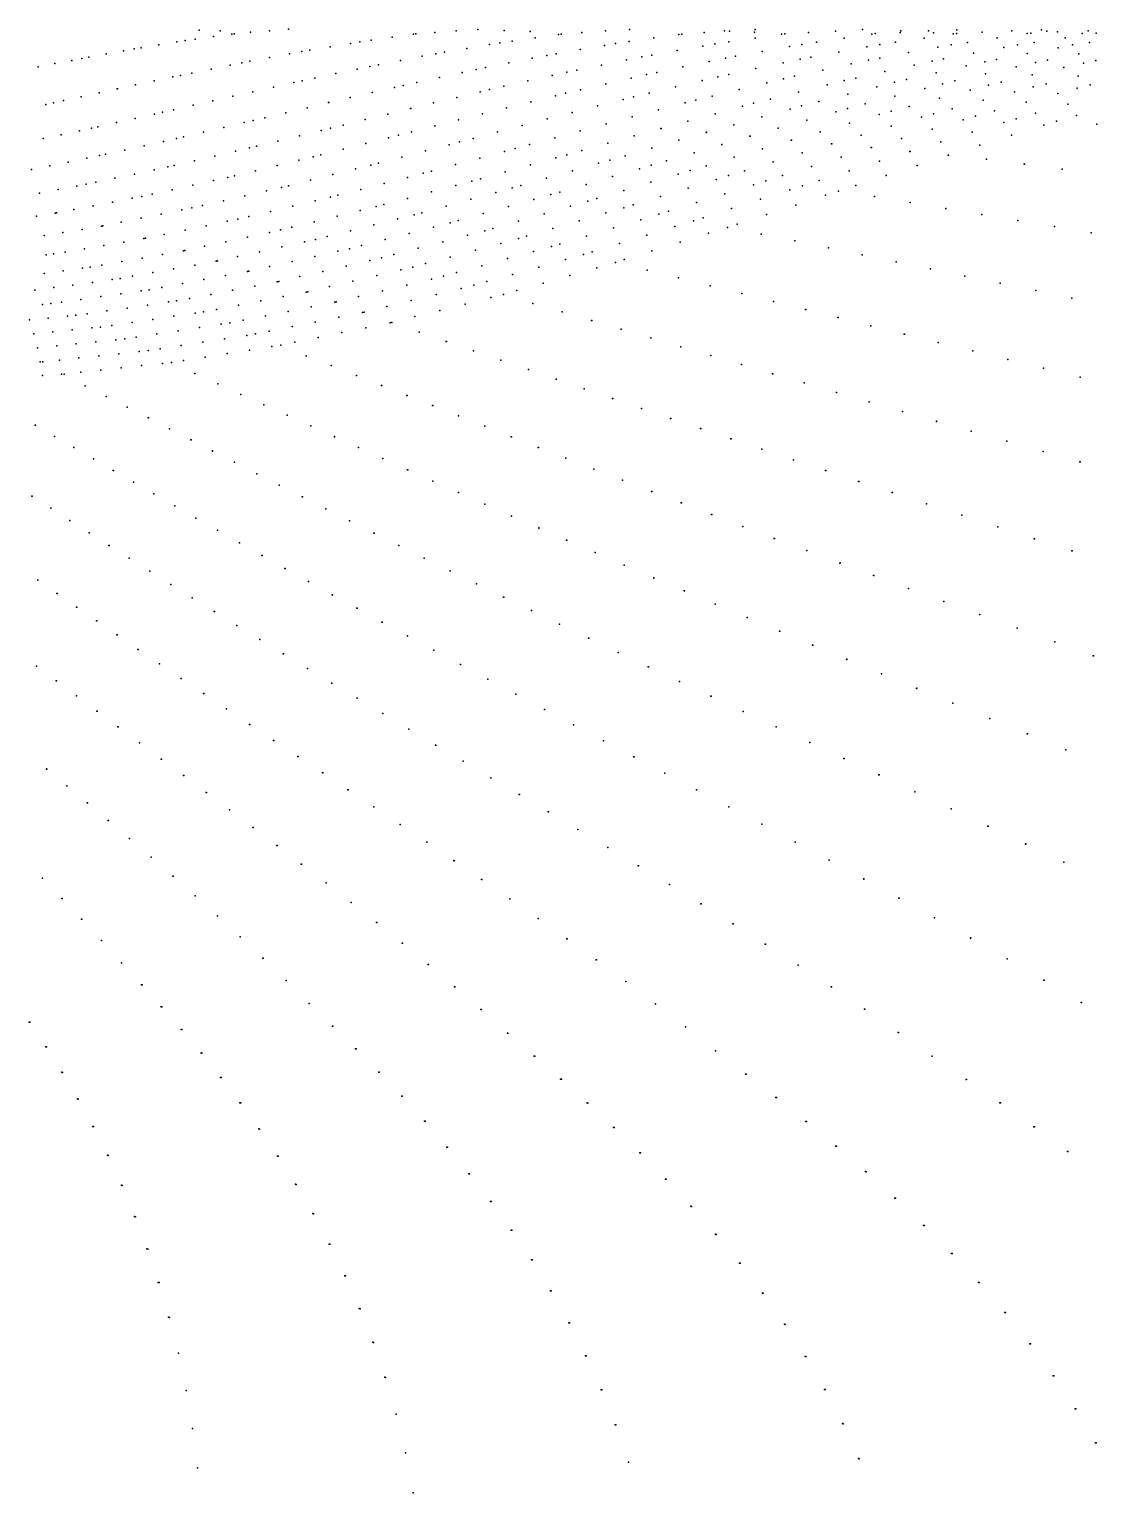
# Model space of a CAD drawing. Extents: x 0 to 4.6, y -1.66 to 1.66.
# Drawn here: x 0.575 to 1.15, y -0.788 to 0 of the extents above; entities that cross this region are included whole.
import ezdxf

# ---------------------------------------------------------------- set-up
doc = ezdxf.new("R2010")
doc.units = 0
doc.layers.get('0').update_dxf_attribs({"linetype": 'CONTINUOUS'})

msp = doc.modelspace()

# ---------------------------------------------------------------- linework, layer by layer
at = {"color": 2}
for p in [(0.65444, -0.00707, 76.556), (0.65888, -0.00636, 76.556), (0.6642, -0.00559, 76.556), (0.66645, -0.00069, 77.356), (0.67406, -0.0042, 76.556), (0.67771, -0.00105, 77.356), (0.68402, -0.00283, 76.556), (0.68518, -0.00268, 76.556), (0.69406, -0.0019, 76.556), (0.70421, -0.00106, 76.556), (0.71444, -0.00028, 76.556), (0.75299, -0.00707, 75.756), (0.75907, -0.00619, 75.756), (0.77034, -0.00458, 75.756), (0.78171, -0.003, 75.756), (0.78304, -0.00282, 75.756), (0.79319, -0.00201, 75.756), (0.80478, -0.00115, 75.756), (0.81648, -0.00033, 75.756), (0.82821, -0.00758, 74.956), (0.83057, -0.00089, 76.556), (0.8349, -0.0066, 74.956), (0.84461, -0.00146, 76.556), (0.84729, -0.00482, 74.956), (0.8598, -0.00306, 74.956), (0.86127, -0.00286, 74.956), (0.87243, -0.00206, 74.956), (0.88518, -0.00119, 74.956), (0.89778, -0.00688, 74.156), (0.89805, -0.00038, 74.956), (0.9111, -0.00495, 74.156), (0.92456, -0.00304, 74.156), (0.92613, -0.00283, 74.156), (0.93814, -0.00205, 74.156), (0.9492, -0.00105, 75.756), (0.95155, -0.00707, 73.356), (0.95185, -0.00121, 74.156), (0.96524, -0.00182, 75.756), (0.96567, -0.00501, 73.356), (0.96568, -0.00043, 74.156), (0.97994, -0.00297, 73.356), (0.9816, -0.00274, 73.356), (0.99433, -0.002, 73.356), (0.99876, -0.0072, 72.556), (1.00886, -0.00121, 73.356), (1.01358, -0.00503, 72.556), (1.02352, -0.00047, 73.356), (1.02855, -0.00287, 72.556), (1.0303, -0.00262, 72.556), (1.04113, -0.00728, 71.756), (1.04366, -0.00193, 72.556), (1.04403, -0.00118, 74.956), (1.05658, -0.005, 71.756), (1.05891, -0.0012, 72.556), (1.06167, -0.00216, 74.956), (1.07218, -0.00273, 71.756), (1.07401, -0.00247, 71.756), (1.0743, -0.00051, 72.556), (1.07987, -0.00732, 70.956), (1.08793, -0.00184, 71.756), (1.0959, -0.00494, 70.956), (1.10383, -0.00118, 71.756), (1.11209, -0.00257, 70.956), (1.11398, -0.00229, 70.956), (1.11588, -0.00734, 70.156), (1.11987, -0.00055, 71.756), (1.12265, -0.0013, 74.156), (1.12842, -0.00174, 70.956), (1.13244, -0.00486, 70.156), (1.14163, -0.00249, 74.156), (1.14491, -0.00114, 70.956), (1.14568, -0.00733, 69.456), (1.14916, -0.00238, 70.156), (0.60702, -0.01526, 76.556), (0.61632, -0.01356, 76.556), (0.62571, -0.01186, 76.556), (0.63153, -0.01082, 76.556), (0.63519, -0.01021, 76.556), (0.64477, -0.00864, 76.556), (0.70434, -0.01552, 75.756), (0.71507, -0.01352, 75.756), (0.72173, -0.01228, 75.756), (0.72591, -0.01157, 75.756), (0.73686, -0.00973, 75.756), (0.74791, -0.0079, 75.756), (0.78651, -0.01483, 74.956), (0.79383, -0.01343, 74.956), (0.79843, -0.01263, 74.956), (0.81047, -0.01057, 74.956), (0.82262, -0.00851, 74.956), (0.85362, -0.01435, 74.156), (0.85856, -0.01348, 74.156), (0.8715, -0.01122, 74.156), (0.88458, -0.00896, 74.156), (0.89058, -0.00794, 74.156), (0.90475, -0.01513, 73.356), (0.90998, -0.01419, 73.356), (0.9237, -0.01175, 73.356), (0.93756, -0.00931, 73.356), (0.94393, -0.0082, 73.356), (0.95513, -0.01479, 72.556), (0.96953, -0.01218, 72.556), (0.98407, -0.00958, 72.556), (0.99075, -0.00839, 72.556), (0.99565, -0.01531, 71.756), (1.01066, -0.01255, 71.756), (1.02582, -0.00979, 71.756), (1.03278, -0.00853, 71.756), (1.04827, -0.01287, 70.956), (1.064, -0.00995, 70.956), (1.07122, -0.00862, 70.956), (1.08322, -0.01314, 70.156), (1.09947, -0.01008, 70.156), (1.10693, -0.00869, 70.156), (1.11215, -0.01336, 69.456), (1.12883, -0.01018, 69.456), (1.1365, -0.00872, 69.456), (1.13991, -0.01356, 68.756), (0.5797, -0.02055, 76.556), (0.58871, -0.01879, 76.556), (0.59782, -0.01701, 76.556), (0.60329, -0.01595, 76.556), (0.6728, -0.02172, 75.756), (0.6832, -0.0196, 75.756), (0.68945, -0.01834, 75.756), (0.69372, -0.01753, 75.756), (0.75146, -0.02173, 74.956), (0.75833, -0.02028, 74.956), (0.76302, -0.01937, 74.956), (0.77471, -0.0171, 74.956), (0.80805, -0.02354, 74.156), (0.81544, -0.02193, 74.156), (0.82049, -0.02092, 74.156), (0.83305, -0.01842, 74.156), (0.84574, -0.0159, 74.156), (0.86428, -0.02336, 73.356), (0.86963, -0.02227, 73.356), (0.88295, -0.01955, 73.356), (0.8964, -0.01681, 73.356), (0.91277, -0.02347, 72.556), (0.92675, -0.02054, 72.556), (0.94087, -0.0176, 72.556), (0.94963, -0.01579, 72.556), (0.96606, -0.02144, 71.756), (0.98078, -0.0183, 71.756), (0.98991, -0.01637, 71.756), (1.00202, -0.02227, 70.956), (1.01728, -0.01894, 70.956), (1.02676, -0.01689, 70.956), (1.0327, -0.01577, 70.956), (1.03542, -0.02304, 70.156), (1.0512, -0.01953, 70.156), (1.06099, -0.01736, 70.156), (1.06713, -0.01619, 70.156), (1.07927, -0.02001, 69.456), (1.08932, -0.01774, 69.456), (1.09563, -0.01653, 69.456), (1.10621, -0.02047, 68.756), (1.11651, -0.0181, 68.756), (1.12298, -0.01684, 68.756), (1.13182, -0.0209, 68.056), (1.14236, -0.01844, 68.056), (1.14897, -0.01713, 68.056), (0.63224, -0.03024, 75.756), (0.64222, -0.02811, 75.756), (0.65231, -0.02594, 75.756), (0.65631, -0.02509, 75.756), (0.6625, -0.02382, 75.756), (0.70638, -0.03144, 74.956), (0.71747, -0.02896, 74.956), (0.72187, -0.02798, 74.956), (0.72868, -0.02654, 74.956), (0.74001, -0.02414, 74.956), (0.77624, -0.03048, 74.156), (0.78356, -0.02888, 74.156), (0.79574, -0.02622, 74.156), (0.83049, -0.03096, 73.356), (0.8434, -0.02805, 73.356), (0.85645, -0.02512, 73.356), (0.88524, -0.02971, 72.556), (0.89894, -0.02654, 72.556), (0.90716, -0.02465, 72.556), (0.9228, -0.03124, 71.756), (0.93707, -0.02785, 71.756), (0.94564, -0.02582, 71.756), (0.95149, -0.02456, 71.756), (0.97195, -0.02907, 70.956), (0.98084, -0.0269, 70.956), (0.98691, -0.02557, 70.956), (1.00435, -0.03022, 70.156), (1.01354, -0.02793, 70.156), (1.01981, -0.02652, 70.156), (1.03117, -0.03119, 69.456), (1.04061, -0.02879, 69.456), (1.04705, -0.02732, 69.456), (1.06308, -0.02368, 69.456), (1.06658, -0.02962, 68.756), (1.07318, -0.02809, 68.756), (1.08961, -0.0243, 68.756), (1.09127, -0.03042, 68.056), (1.09802, -0.02883, 68.056), (1.11484, -0.02488, 68.056), (1.11536, -0.0312, 67.356), (1.12227, -0.02956, 67.356), (1.13945, -0.02546, 67.356), (1.14603, -0.03027, 66.656), (0.59341, -0.03867, 75.756), (0.60296, -0.0366, 75.756), (0.61261, -0.03449, 75.756), (0.62237, -0.03236, 75.756), (0.62244, -0.03234, 75.756), (0.67381, -0.03876, 74.956), (0.68455, -0.03631, 74.956), (0.68462, -0.0363, 74.956), (0.6954, -0.03389, 74.956), (0.74778, -0.03708, 74.156), (0.75958, -0.03434, 74.156), (0.7715, -0.03158, 74.156), (0.80507, -0.03695, 73.356), (0.81771, -0.03391, 73.356), (0.82273, -0.03271, 73.356), (0.84501, -0.03934, 72.556), (0.85828, -0.03605, 72.556), (0.86355, -0.03474, 72.556), (0.87169, -0.03285, 72.556), (0.89469, -0.03804, 71.756), (0.90018, -0.03663, 71.756), (0.90867, -0.03461, 71.756), (0.93368, -0.03842, 70.956), (0.94249, -0.03627, 70.956), (0.95714, -0.03268, 70.956), (0.97391, -0.03785, 70.156), (0.98905, -0.03405, 70.156), (0.99992, -0.03919, 69.456), (1.01547, -0.03521, 69.456), (1.04081, -0.03634, 68.756), (1.05691, -0.03214, 68.756), (1.06491, -0.03743, 68.056), (1.08138, -0.03305, 68.056), (1.08842, -0.03851, 67.356), (1.10525, -0.03394, 67.356), (1.12866, -0.03483, 66.656), (1.13898, -0.03198, 66.656), (0.58397, -0.04072, 75.756), (0.58801, -0.03984, 75.756), (0.64231, -0.04592, 74.956), (0.64675, -0.04492, 74.956), (0.65269, -0.04357, 74.956), (0.66319, -0.04118, 74.956), (0.71314, -0.04524, 74.156), (0.72456, -0.04253, 74.156), (0.7361, -0.03978, 74.156), (0.73618, -0.03977, 74.156), (0.76795, -0.04594, 73.356), (0.78019, -0.04292, 73.356), (0.78027, -0.0429, 73.356), (0.79256, -0.03995, 73.356), (0.8189, -0.04582, 72.556), (0.81898, -0.04579, 72.556), (0.83188, -0.0426, 72.556), (0.86717, -0.04508, 71.756), (0.88086, -0.04158, 71.756), (0.91364, -0.0437, 70.956), (0.92799, -0.03992, 70.956), (0.9441, -0.04574, 70.156), (0.95893, -0.04172, 70.156), (0.96481, -0.04013, 70.156), (0.98454, -0.04325, 69.456), (0.99058, -0.04158, 69.456), (1.00911, -0.04475, 68.756), (1.0153, -0.043, 68.756), (1.02488, -0.0405, 68.756), (1.03247, -0.04621, 68.056), (1.03881, -0.04437, 68.056), (1.0486, -0.04177, 68.056), (1.06174, -0.04574, 67.356), (1.07175, -0.04302, 67.356), (1.08422, -0.04709, 66.656), (1.09445, -0.04427, 66.656), (1.11146, -0.03957, 66.656), (1.11663, -0.0455, 65.956), (1.134, -0.04063, 65.956), (1.13856, -0.04673, 65.256), (0.60196, -0.05493, 74.956), (0.60845, -0.05352, 74.956), (0.61187, -0.05276, 74.956), (0.62189, -0.05052, 74.956), (0.63204, -0.04824, 74.956), (0.67964, -0.05314, 74.156), (0.69068, -0.05055, 74.156), (0.69546, -0.04942, 74.156), (0.70184, -0.04791, 74.156), (0.73205, -0.05477, 73.356), (0.73711, -0.05352, 73.356), (0.74388, -0.05186, 73.356), (0.75585, -0.04892, 73.356), (0.79335, -0.05234, 72.556), (0.80605, -0.0491, 72.556), (0.84025, -0.05207, 71.756), (0.85364, -0.04854, 71.756), (0.85372, -0.04852, 71.756), (0.87152, -0.05492, 70.956), (0.88541, -0.05114, 70.956), (0.8855, -0.05111, 70.956), (0.89945, -0.04744, 70.956), (0.91492, -0.05364, 70.156), (0.91502, -0.05361, 70.156), (0.92943, -0.04971, 70.156), (0.95426, -0.05165, 69.456), (0.96932, -0.04747, 69.456), (0.97807, -0.05355, 68.756), (0.99351, -0.04917, 68.756), (1.01651, -0.05083, 68.056), (1.03895, -0.05248, 67.356), (1.05527, -0.04765, 67.356), (1.06095, -0.05411, 66.656), (1.07761, -0.04909, 66.656), (1.09946, -0.05051, 65.956), (1.1062, -0.04843, 65.956), (1.12105, -0.05193, 65.256), (1.12792, -0.04977, 65.256), (1.14949, -0.05141, 64.556), (1.14951, -0.0514, 64.556), (0.58249, -0.0591, 74.956), (0.59217, -0.05703, 74.956), (0.63676, -0.06301, 74.156), (0.64729, -0.06065, 74.156), (0.65428, -0.05907, 74.156), (0.65795, -0.05822, 74.156), (0.66873, -0.0557, 74.156), (0.70879, -0.06045, 73.356), (0.72035, -0.05763, 73.356), (0.75609, -0.06181, 72.556), (0.76836, -0.0587, 72.556), (0.77368, -0.05734, 72.556), (0.78078, -0.05554, 72.556), (0.80096, -0.06242, 71.756), (0.8065, -0.06096, 71.756), (0.81391, -0.05901, 71.756), (0.827, -0.05557, 71.756), (0.8442, -0.06235, 70.956), (0.85778, -0.05865, 70.956), (0.88638, -0.06164, 70.156), (0.90057, -0.05767, 70.156), (0.92462, -0.06001, 69.456), (0.93936, -0.05578, 69.456), (0.93946, -0.05575, 69.456), (0.9477, -0.06232, 68.756), (0.96281, -0.05788, 68.756), (0.96291, -0.05785, 68.756), (0.98509, -0.05993, 68.056), (0.9852, -0.0599, 68.056), (1.00072, -0.05541, 68.056), (1.00684, -0.06197, 67.356), (1.00695, -0.06194, 67.356), (1.02281, -0.05725, 67.356), (1.04447, -0.05908, 66.656), (1.06564, -0.06091, 65.956), (1.08246, -0.05573, 65.956), (1.08657, -0.06273, 65.256), (1.10371, -0.05736, 65.256), (0.60594, -0.06975, 74.156), (0.61284, -0.06831, 74.156), (0.61609, -0.0676, 74.156), (0.62636, -0.06533, 74.156), (0.6749, -0.0685, 73.356), (0.68606, -0.0659, 73.356), (0.69347, -0.06416, 73.356), (0.69736, -0.06322, 73.356), (0.7201, -0.07081, 72.556), (0.72787, -0.06892, 72.556), (0.73195, -0.0679, 72.556), (0.74395, -0.06488, 72.556), (0.77551, -0.06908, 71.756), (0.78816, -0.06577, 71.756), (0.81749, -0.06958, 70.956), (0.83077, -0.06599, 70.956), (0.83652, -0.06443, 70.956), (0.85847, -0.06945, 70.156), (0.8644, -0.06779, 70.156), (0.87234, -0.06557, 70.156), (0.88749, -0.07068, 69.456), (0.89564, -0.06834, 69.456), (0.91005, -0.0642, 69.456), (0.93277, -0.06672, 68.756), (0.95436, -0.06919, 68.056), (0.96964, -0.06459, 68.056), (0.99105, -0.06684, 67.356), (1.01203, -0.06907, 66.656), (1.02816, -0.064, 66.656), (1.02827, -0.06397, 66.656), (1.049, -0.06602, 65.956), (1.04911, -0.06599, 65.956), (1.0696, -0.06804, 65.256), (1.06972, -0.06801, 65.256), (1.09016, -0.07026, 64.556), (1.09019, -0.07026, 64.556), (0.57626, -0.07582, 74.156), (0.58603, -0.07383, 74.156), (0.59592, -0.07181, 74.156), (0.63161, -0.07821, 73.356), (0.64223, -0.07593, 73.356), (0.64954, -0.07435, 73.356), (0.65299, -0.07356, 73.356), (0.66388, -0.07105, 73.356), (0.69681, -0.07643, 72.556), (0.70838, -0.07364, 72.556), (0.73843, -0.07854, 71.756), (0.75065, -0.07549, 71.756), (0.75875, -0.07345, 71.756), (0.763, -0.07235, 71.756), (0.78699, -0.07781, 70.956), (0.7914, -0.07663, 70.956), (0.80437, -0.07313, 70.956), (0.83119, -0.07706, 70.156), (0.84475, -0.07328, 70.156), (0.86731, -0.07646, 69.456), (0.88139, -0.07242, 69.456), (0.90339, -0.07535, 68.756), (0.90964, -0.07352, 68.756), (0.918, -0.07106, 68.756), (0.92431, -0.07822, 68.056), (0.9307, -0.0763, 68.056), (0.93925, -0.07373, 68.056), (0.95998, -0.0764, 67.356), (0.97543, -0.07164, 67.356), (0.99608, -0.07409, 66.656), (1.01628, -0.07652, 65.956), (1.03255, -0.0713, 65.956), (1.05283, -0.07353, 65.256), (1.11052, -0.07294, 63.856), (1.11055, -0.07293, 63.856), (1.13091, -0.07564, 63.156), (1.13093, -0.07563, 63.156), (0.59048, -0.08658, 73.356), (0.60056, -0.08467, 73.356), (0.60555, -0.08372, 73.356), (0.61077, -0.08262, 73.356), (0.62113, -0.08044, 73.356), (0.65194, -0.08665, 72.556), (0.66295, -0.08422, 72.556), (0.67409, -0.08174, 72.556), (0.68177, -0.08003, 72.556), (0.68538, -0.07916, 72.556), (0.71069, -0.08544, 71.756), (0.71446, -0.08451, 71.756), (0.72637, -0.08155, 71.756), (0.75341, -0.08649, 70.956), (0.76592, -0.08327, 70.956), (0.77858, -0.07999, 70.956), (0.80454, -0.08438, 70.156), (0.81322, -0.08206, 70.156), (0.81778, -0.08079, 70.156), (0.83494, -0.0857, 69.456), (0.83962, -0.08437, 69.456), (0.85339, -0.08044, 69.456), (0.87469, -0.08377, 68.756), (0.88896, -0.07959, 68.756), (0.90954, -0.08266, 68.056), (0.92962, -0.08573, 67.356), (0.94471, -0.08109, 67.356), (0.95125, -0.07908, 67.356), (0.96472, -0.08394, 66.656), (0.97139, -0.08185, 66.656), (0.98031, -0.07904, 66.656), (0.99108, -0.0846, 65.956), (1.00018, -0.08168, 65.956), (1.01983, -0.08433, 65.256), (1.03623, -0.07896, 65.256), (0.58053, -0.08845, 73.356), (0.61977, -0.09333, 72.556), (0.63035, -0.09126, 72.556), (0.63559, -0.09023, 72.556), (0.64107, -0.08903, 72.556), (0.6796, -0.09258, 71.756), (0.69107, -0.08995, 71.756), (0.70269, -0.08728, 71.756), (0.72884, -0.09264, 70.956), (0.73714, -0.09066, 70.956), (0.74105, -0.08966, 70.956), (0.77852, -0.0913, 70.156), (0.79145, -0.08787, 70.156), (0.81259, -0.09182, 69.456), (0.82603, -0.08814, 69.456), (0.84664, -0.09186, 68.756), (0.85578, -0.0893, 68.756), (0.86058, -0.0879, 68.756), (0.87559, -0.09284, 68.056), (0.8805, -0.09137, 68.056), (0.89494, -0.08704, 68.056), (0.91469, -0.09031, 67.356), (0.93406, -0.09356, 66.656), (0.9493, -0.08878, 66.656), (0.96854, -0.09182, 65.956), (0.98427, -0.08678, 65.956), (1.0036, -0.08963, 65.256), (1.01054, -0.08736, 65.256), (1.02986, -0.09028, 64.556), (1.02988, -0.09027, 64.556), (1.04909, -0.09346, 63.856), (1.04912, -0.09346, 63.856), (0.57886, -0.10093, 72.556), (0.58888, -0.09928, 72.556), (0.58957, -0.09917, 72.556), (0.59903, -0.09736, 72.556), (0.60933, -0.09537, 72.556), (0.63518, -0.10198, 71.756), (0.64606, -0.09979, 71.756), (0.65709, -0.09756, 71.756), (0.66255, -0.09645, 71.756), (0.66827, -0.09515, 71.756), (0.69314, -0.10107, 70.956), (0.70489, -0.09831, 70.956), (0.71679, -0.0955, 70.956), (0.74069, -0.1009, 70.156), (0.75314, -0.09786, 70.156), (0.76171, -0.09575, 70.156), (0.76575, -0.09469, 70.156), (0.77326, -0.10235, 69.456), (0.78206, -0.10013, 69.456), (0.7862, -0.09901, 69.456), (0.79932, -0.09544, 69.456), (0.81927, -0.09953, 68.756), (0.83287, -0.09572, 68.756), (0.85215, -0.09957, 68.056), (0.86624, -0.09552, 68.056), (0.88537, -0.09918, 67.356), (0.89492, -0.09637, 67.356), (0.89994, -0.09483, 67.356), (0.91387, -0.09989, 66.656), (0.919, -0.09828, 66.656), (0.93763, -0.10173, 65.956), (0.953, -0.0968, 65.956), (0.97171, -0.10006, 65.256), (0.98756, -0.09488, 65.256), (1.06835, -0.09668, 63.156), (1.06837, -0.09668, 63.156), (1.08764, -0.09991, 62.456), (1.08767, -0.0999, 62.456), (0.59312, -0.1097, 71.756), (0.60342, -0.10798, 71.756), (0.61386, -0.10621, 71.756), (0.61459, -0.10608, 71.756), (0.62445, -0.10413, 71.756), (0.65882, -0.10838, 70.956), (0.67011, -0.10604, 70.956), (0.68155, -0.10365, 70.956), (0.68721, -0.10246, 70.956), (0.70427, -0.10959, 70.156), (0.71012, -0.10833, 70.156), (0.71625, -0.10685, 70.156), (0.72839, -0.1039, 70.156), (0.74784, -0.10872, 69.456), (0.76047, -0.10556, 69.456), (0.77945, -0.11016, 68.756), (0.79256, -0.10679, 68.756), (0.80158, -0.10446, 68.756), (0.80583, -0.10328, 68.756), (0.82013, -0.10873, 68.056), (0.82448, -0.10749, 68.056), (0.83823, -0.10356, 68.056), (0.85674, -0.10758, 67.356), (0.87097, -0.10341, 67.356), (0.88941, -0.10723, 66.656), (0.90412, -0.10282, 66.656), (0.92244, -0.10645, 65.956), (0.9324, -0.1034, 65.956), (0.94056, -0.1101, 65.256), (0.95071, -0.10693, 65.256), (0.95604, -0.10518, 65.256), (1.10708, -0.10318, 61.756), (1.10711, -0.10317, 61.756), (1.1267, -0.10649, 61.056), (1.12672, -0.10648, 61.056), (1.14645, -0.10981, 60.356), (1.14648, -0.1098, 60.356), (0.58298, -0.11138, 71.756), (0.6152, -0.11664, 70.956), (0.62587, -0.1148, 70.956), (0.6367, -0.11291, 70.956), (0.63746, -0.11278, 70.956), (0.64768, -0.11068, 70.956), (0.66928, -0.11708, 70.156), (0.68078, -0.11463, 70.156), (0.69245, -0.11213, 70.156), (0.71094, -0.11739, 69.456), (0.72308, -0.11471, 69.456), (0.72909, -0.11339, 69.456), (0.73538, -0.11182, 69.456), (0.75374, -0.11675, 68.756), (0.76651, -0.11348, 68.756), (0.79749, -0.1147, 68.056), (0.8109, -0.11117, 68.056), (0.82881, -0.11554, 67.356), (0.83824, -0.11299, 67.356), (0.84269, -0.1117, 67.356), (0.85599, -0.11724, 66.656), (0.86053, -0.11588, 66.656), (0.87488, -0.11159, 66.656), (0.89262, -0.11559, 65.956), (0.90744, -0.11105, 65.956), (0.92526, -0.11488, 65.256), (0.96888, -0.11051, 64.556), (0.9689, -0.1105, 64.556), (0.98698, -0.1142, 63.856), (0.987, -0.11419, 63.856), (1.00509, -0.11792, 63.156), (1.00512, -0.11791, 63.156), (0.58409, -0.12177, 70.956), (0.58809, -0.12123, 70.956), (0.5943, -0.12019, 70.956), (0.60467, -0.11844, 70.956), (0.62483, -0.12534, 70.156), (0.63571, -0.12342, 70.156), (0.64674, -0.12147, 70.156), (0.65793, -0.11946, 70.156), (0.65871, -0.11932, 70.156), (0.6755, -0.12511, 69.456), (0.6763, -0.12496, 69.456), (0.68715, -0.1226, 69.456), (0.69897, -0.12002, 69.456), (0.71641, -0.12535, 68.756), (0.72869, -0.12259, 68.756), (0.74113, -0.11979, 68.756), (0.74728, -0.11839, 68.756), (0.75828, -0.12478, 68.056), (0.76458, -0.12333, 68.056), (0.77118, -0.1216, 68.056), (0.78425, -0.11817, 68.056), (0.80157, -0.12287, 67.356), (0.8151, -0.11923, 67.356), (0.83236, -0.12375, 66.656), (0.84635, -0.1199, 66.656), (0.86351, -0.12425, 65.956), (0.87334, -0.12148, 65.956), (0.87797, -0.12007, 65.956), (0.89049, -0.12575, 65.256), (0.89521, -0.12427, 65.256), (0.91014, -0.11961, 65.256), (1.02324, -0.12165, 62.456), (1.02327, -0.12165, 62.456), (1.04153, -0.12543, 61.756), (1.04155, -0.12543, 61.756), (0.58292, -0.13168, 70.156), (0.59316, -0.13031, 70.156), (0.60356, -0.12888, 70.156), (0.6077, -0.12831, 70.156), (0.61412, -0.12721, 70.156), (0.63052, -0.13325, 69.456), (0.64152, -0.13128, 69.456), (0.65269, -0.12927, 69.456), (0.66401, -0.12721, 69.456), (0.68059, -0.1329, 68.756), (0.69236, -0.1307, 68.756), (0.69318, -0.13054, 68.756), (0.7043, -0.12806, 68.756), (0.72061, -0.13345, 68.056), (0.733, -0.1306, 68.056), (0.74556, -0.12772, 68.056), (0.76202, -0.13284, 67.356), (0.77503, -0.12978, 67.356), (0.78146, -0.12826, 67.356), (0.78821, -0.12645, 67.356), (0.79801, -0.13318, 66.656), (0.8049, -0.13129, 66.656), (0.81854, -0.12754, 66.656), (0.83513, -0.13222, 65.956), (0.84923, -0.12826, 65.956), (0.86591, -0.13279, 65.256), (0.88047, -0.12862, 65.256), (0.90751, -0.12998, 64.556), (0.90753, -0.12997, 64.556), (1.05998, -0.12926, 61.056), (1.06001, -0.12925, 61.056), (1.07857, -0.1331, 60.356), (1.07859, -0.1331, 60.356), (0.57794, -0.14074, 69.456), (0.58813, -0.13937, 69.456), (0.59849, -0.13796, 69.456), (0.609, -0.13651, 69.456), (0.61968, -0.13502, 69.456), (0.62393, -0.13442, 69.456), (0.63515, -0.1411, 68.756), (0.6395, -0.14047, 68.756), (0.64626, -0.13924, 68.756), (0.65753, -0.13717, 68.756), (0.66898, -0.13506, 68.756), (0.68446, -0.14076, 68.056), (0.69634, -0.13851, 68.056), (0.70839, -0.13621, 68.056), (0.70923, -0.13605, 68.056), (0.72403, -0.14173, 67.356), (0.72489, -0.14156, 67.356), (0.73652, -0.13883, 67.356), (0.74918, -0.13586, 67.356), (0.76504, -0.1411, 66.656), (0.77815, -0.13795, 66.656), (0.79144, -0.13476, 66.656), (0.80748, -0.13974, 65.956), (0.81419, -0.13809, 65.956), (0.82122, -0.13612, 65.956), (0.83734, -0.14098, 65.256), (0.85153, -0.13691, 65.256), (0.92446, -0.13413, 63.856), (0.92448, -0.13413, 63.856), (0.94143, -0.13834, 63.156), (0.94145, -0.13833, 63.156), (1.09751, -0.13702, 59.656), (1.09753, -0.13701, 59.656), (1.11667, -0.14097, 58.956), (1.1167, -0.14096, 58.956), (0.58209, -0.14835, 68.756), (0.58652, -0.14791, 68.756), (0.59237, -0.14711, 68.756), (0.60281, -0.14567, 68.756), (0.61342, -0.14419, 68.756), (0.6242, -0.14266, 68.756), (0.63865, -0.14873, 68.056), (0.64985, -0.14709, 68.056), (0.65431, -0.14644, 68.056), (0.66122, -0.14514, 68.056), (0.67276, -0.14298, 68.056), (0.68761, -0.14879, 67.356), (0.69957, -0.14647, 67.356), (0.71171, -0.14412, 67.356), (0.73936, -0.14722, 66.656), (0.74024, -0.14705, 66.656), (0.75211, -0.1442, 66.656), (0.76736, -0.14957, 65.956), (0.78055, -0.14634, 65.956), (0.79392, -0.14306, 65.956), (0.80952, -0.1482, 65.256), (0.82334, -0.14474, 65.256), (0.83018, -0.14303, 65.256), (0.84604, -0.14784, 64.556), (0.84606, -0.14784, 64.556), (0.95843, -0.14255, 62.456), (0.95845, -0.14254, 62.456), (0.97556, -0.14681, 61.756), (0.97558, -0.1468, 61.756), (1.13607, -0.14496, 58.256), (1.1361, -0.14495, 58.256), (0.57504, -0.15673, 68.056), (0.58522, -0.15573, 68.056), (0.59557, -0.15471, 68.056), (0.6001, -0.15425, 68.056), (0.60608, -0.15341, 68.056), (0.61677, -0.15189, 68.056), (0.62763, -0.15033, 68.056), (0.64148, -0.15647, 67.356), (0.65275, -0.1548, 67.356), (0.6642, -0.15309, 67.356), (0.66875, -0.15241, 67.356), (0.67582, -0.15105, 67.356), (0.69013, -0.15695, 66.656), (0.70217, -0.15458, 66.656), (0.71439, -0.15217, 66.656), (0.72679, -0.14972, 66.656), (0.74152, -0.15531, 65.956), (0.75435, -0.15272, 65.956), (0.75524, -0.15254, 65.956), (0.78243, -0.15497, 65.256), (0.79588, -0.15161, 65.256), (0.86184, -0.15243, 63.856), (0.86186, -0.15243, 63.856), (0.87766, -0.15707, 63.156), (0.87769, -0.15706, 63.156), (0.99284, -0.15112, 61.056), (0.99287, -0.15111, 61.056), (1.01025, -0.15546, 60.356), (1.01028, -0.15545, 60.356), (0.57751, -0.16421, 67.356), (0.58774, -0.16319, 67.356), (0.59814, -0.16214, 67.356), (0.60871, -0.16107, 67.356), (0.61335, -0.16059, 67.356), (0.61946, -0.1597, 67.356), (0.63039, -0.15811, 67.356), (0.64373, -0.16431, 66.656), (0.65507, -0.1626, 66.656), (0.66658, -0.16085, 66.656), (0.67826, -0.15907, 66.656), (0.68291, -0.15836, 66.656), (0.69201, -0.16506, 65.956), (0.69676, -0.16431, 65.956), (0.70412, -0.16284, 65.956), (0.7164, -0.16037, 65.956), (0.72887, -0.15786, 65.956), (0.74318, -0.16358, 65.256), (0.75608, -0.16093, 65.256), (0.76916, -0.15824, 65.256), (0.77007, -0.15806, 65.256), (0.78477, -0.16338, 64.556), (0.78481, -0.16337, 64.556), (0.89351, -0.16171, 62.456), (0.89353, -0.1617, 62.456), (1.02799, -0.15987, 59.656), (1.02802, -0.15986, 59.656), (1.04594, -0.16433, 58.956), (1.04597, -0.16432, 58.956), (0.57947, -0.17177, 66.656), (0.58974, -0.17071, 66.656), (0.60018, -0.16964, 66.656), (0.61081, -0.16854, 66.656), (0.6216, -0.16741, 66.656), (0.62634, -0.16692, 66.656), (0.63258, -0.16598, 66.656), (0.63903, -0.17324, 65.956), (0.6454, -0.17226, 65.956), (0.65678, -0.17051, 65.956), (0.66834, -0.16873, 65.956), (0.68009, -0.16691, 65.956), (0.69344, -0.17299, 65.256), (0.7056, -0.17107, 65.256), (0.71044, -0.1703, 65.256), (0.71794, -0.16876, 65.256), (0.73047, -0.16619, 65.256), (0.79943, -0.16835, 63.856), (0.79947, -0.16834, 63.856), (0.90948, -0.16641, 61.756), (0.9095, -0.1664, 61.756), (0.92559, -0.17117, 61.056), (0.92562, -0.17116, 61.056), (1.06411, -0.16883, 58.256), (1.06414, -0.16881, 58.256), (0.58093, -0.17934, 65.956), (0.58234, -0.17926, 65.956), (0.59122, -0.17832, 65.956), (0.60169, -0.17722, 65.956), (0.61235, -0.17608, 65.956), (0.62319, -0.17493, 65.956), (0.6342, -0.17376, 65.956), (0.64666, -0.18014, 65.256), (0.65158, -0.1796, 65.256), (0.65808, -0.17858, 65.256), (0.66968, -0.17675, 65.256), (0.68147, -0.17488, 65.256), (0.72399, -0.17604, 64.556), (0.72404, -0.17603, 64.556), (0.8141, -0.17336, 63.156), (0.81415, -0.17335, 63.156), (0.8288, -0.17838, 62.456), (0.82885, -0.17838, 62.456), (0.94182, -0.17595, 60.356), (0.94185, -0.17594, 60.356), (0.95836, -0.18081, 59.656), (0.95839, -0.18081, 59.656), (1.08275, -0.17342, 57.556), (1.08278, -0.17341, 57.556), (1.10162, -0.17805, 56.856), (1.10165, -0.17804, 56.856), (0.58203, -0.1866, 65.256), (0.59234, -0.18599, 65.256), (0.59377, -0.1859, 65.256), (0.60283, -0.18491, 65.256), (0.61351, -0.18375, 65.256), (0.62438, -0.18257, 65.256), (0.63543, -0.18136, 65.256), (0.66401, -0.18566, 64.556), (0.66405, -0.18566, 64.556), (0.73751, -0.18132, 63.856), (0.73756, -0.18132, 63.856), (0.75105, -0.18666, 63.156), (0.7511, -0.18665, 63.156), (0.84362, -0.18347, 61.756), (0.84366, -0.18346, 61.756), (0.85856, -0.18862, 61.056), (0.85861, -0.1886, 61.056), (0.97509, -0.18573, 58.956), (0.97512, -0.18572, 58.956), (1.12086, -0.18274, 56.156), (1.12089, -0.18273, 56.156), (1.14058, -0.18754, 55.456), (1.14061, -0.18753, 55.456), (0.60509, -0.19221, 64.556), (0.60513, -0.19221, 64.556), (0.67641, -0.19121, 63.856), (0.67646, -0.1912, 63.856), (0.68883, -0.1968, 63.156), (0.68887, -0.1968, 63.156), (0.76461, -0.19201, 62.456), (0.76466, -0.192, 62.456), (0.87362, -0.19378, 60.356), (0.87366, -0.19377, 60.356), (0.99204, -0.19069, 58.256), (0.99206, -0.19068, 58.256), (1.00941, -0.19576, 57.556), (1.00944, -0.19575, 57.556), (0.61639, -0.19795, 63.856), (0.61644, -0.19795, 63.856), (0.62771, -0.20373, 63.156), (0.62775, -0.20373, 63.156), (0.70127, -0.20241, 62.456), (0.70131, -0.2024, 62.456), (0.77828, -0.19742, 61.756), (0.77833, -0.19741, 61.756), (0.79207, -0.20289, 61.056), (0.79212, -0.20288, 61.056), (0.88896, -0.19905, 59.656), (0.88901, -0.19904, 59.656), (0.90448, -0.20437, 58.956), (0.90453, -0.20436, 58.956), (1.027, -0.20086, 56.856), (1.02703, -0.20086, 56.856), (0.63904, -0.20953, 62.456), (0.63909, -0.20953, 62.456), (0.7138, -0.20808, 61.756), (0.71385, -0.20808, 61.756), (0.80596, -0.20839, 60.356), (0.806, -0.20838, 60.356), (0.92019, -0.20974, 58.256), (0.92024, -0.20972, 58.256), (1.04494, -0.20605, 56.156), (1.04497, -0.20604, 56.156), (1.06332, -0.21134, 55.456), (1.06335, -0.21133, 55.456), (0.57825, -0.21343, 62.456), (0.57829, -0.21343, 62.456), (0.58858, -0.21942, 61.756), (0.58863, -0.21942, 61.756), (0.65046, -0.2154, 61.756), (0.65051, -0.2154, 61.756), (0.72645, -0.21382, 61.056), (0.7265, -0.21382, 61.056), (0.73918, -0.21959, 60.356), (0.73923, -0.21958, 60.356), (0.82011, -0.21399, 59.656), (0.82016, -0.21399, 59.656), (0.83443, -0.21965, 58.956), (0.83448, -0.21965, 58.956), (0.93631, -0.21522, 57.556), (0.93636, -0.21521, 57.556), (1.08196, -0.21666, 54.756), (1.08199, -0.21665, 54.756), (0.59901, -0.22549, 61.056), (0.59906, -0.22549, 61.056), (0.66199, -0.22134, 61.056), (0.66204, -0.22134, 61.056), (0.6736, -0.22731, 60.356), (0.67364, -0.2273, 60.356), (0.75216, -0.22546, 59.656), (0.75221, -0.22546, 59.656), (0.84893, -0.22537, 58.256), (0.84898, -0.22536, 58.256), (0.95263, -0.22075, 56.856), (0.95268, -0.22073, 56.856), (0.96927, -0.22636, 56.156), (0.96932, -0.22634, 56.156), (1.10109, -0.22209, 54.056), (1.10112, -0.22208, 54.056), (1.12064, -0.22761, 53.356), (1.12067, -0.2276, 53.356), (0.60951, -0.23158, 60.356), (0.60956, -0.23158, 60.356), (0.68542, -0.23339, 59.656), (0.68547, -0.23338, 59.656), (0.7653, -0.2314, 58.956), (0.76535, -0.23139, 58.956), (0.86379, -0.23121, 57.556), (0.86385, -0.2312, 57.556), (0.98632, -0.23209, 55.456), (0.98637, -0.23207, 55.456), (1.14049, -0.23318, 52.656), (1.14052, -0.23317, 52.656), (0.62021, -0.23779, 59.656), (0.62027, -0.23779, 59.656), (0.63104, -0.24406, 58.956), (0.6311, -0.24406, 58.956), (0.69739, -0.23952, 58.956), (0.69744, -0.23952, 58.956), (0.77859, -0.23739, 58.256), (0.77865, -0.23738, 58.256), (0.79223, -0.24351, 57.556), (0.79228, -0.2435, 57.556), (0.87885, -0.23708, 56.856), (0.8789, -0.23708, 56.856), (0.8942, -0.24306, 56.156), (0.89425, -0.24305, 56.156), (1.00361, -0.23785, 54.756), (1.00366, -0.23783, 54.756), (1.02135, -0.24373, 54.056), (1.0214, -0.24372, 54.056), (0.57643, -0.25155, 58.256), (0.57649, -0.25155, 58.256), (0.64201, -0.25039, 58.256), (0.64206, -0.25039, 58.256), (0.70951, -0.24572, 58.256), (0.70956, -0.24571, 58.256), (0.72193, -0.25205, 57.556), (0.72199, -0.25205, 57.556), (0.80604, -0.24967, 56.856), (0.80609, -0.24967, 56.856), (0.90993, -0.24915, 55.456), (0.90998, -0.24914, 55.456), (1.03948, -0.24971, 53.356), (1.03954, -0.2497, 53.356), (0.58653, -0.25808, 57.556), (0.58658, -0.25808, 57.556), (0.65325, -0.25686, 57.556), (0.65331, -0.25686, 57.556), (0.73452, -0.25843, 56.856), (0.73457, -0.25843, 56.856), (0.82011, -0.25594, 56.156), (0.82017, -0.25593, 56.156), (0.92588, -0.25529, 54.756), (0.92594, -0.25528, 54.756), (1.0579, -0.25575, 52.656), (1.05795, -0.25573, 52.656), (0.59675, -0.26466, 56.856), (0.59681, -0.26466, 56.856), (0.66464, -0.26338, 56.856), (0.66469, -0.26338, 56.856), (0.74734, -0.26491, 56.156), (0.7474, -0.2649, 56.156), (0.83454, -0.26233, 55.456), (0.8346, -0.26232, 55.456), (0.94225, -0.26156, 54.056), (0.9423, -0.26155, 54.056), (1.07687, -0.26193, 51.956), (1.07693, -0.26192, 51.956), (0.60717, -0.27134, 56.156), (0.60723, -0.27134, 56.156), (0.67624, -0.27, 56.156), (0.6763, -0.26999, 56.156), (0.76049, -0.27152, 55.456), (0.76055, -0.27152, 55.456), (0.84917, -0.26876, 54.756), (0.84923, -0.26875, 54.756), (0.86418, -0.27534, 54.056), (0.86424, -0.27533, 54.056), (0.95898, -0.26792, 53.356), (0.95904, -0.26791, 53.356), (0.97596, -0.27435, 52.656), (0.97602, -0.27434, 52.656), (1.09622, -0.26819, 51.256), (1.09628, -0.26818, 51.256), (1.11587, -0.27453, 50.556), (1.11593, -0.27451, 50.556), (0.61785, -0.27816, 55.456), (0.61791, -0.27816, 55.456), (0.68814, -0.27675, 55.456), (0.6882, -0.27675, 55.456), (0.7002, -0.28355, 54.756), (0.70026, -0.28355, 54.756), (0.77382, -0.27818, 54.756), (0.77388, -0.27817, 54.756), (0.87953, -0.28202, 53.356), (0.87959, -0.28201, 53.356), (0.99347, -0.28094, 51.956), (0.99353, -0.28093, 51.956), (1.13617, -0.28103, 49.856), (1.13623, -0.28102, 49.856), (0.62869, -0.28502, 54.756), (0.62874, -0.28502, 54.756), (0.71258, -0.2905, 54.056), (0.71264, -0.29049, 54.056), (0.7875, -0.28498, 54.056), (0.78756, -0.28497, 54.056), (0.89511, -0.28876, 52.656), (0.89516, -0.28875, 52.656), (1.01132, -0.28761, 51.256), (1.01138, -0.28759, 51.256), (0.57959, -0.29685, 53.356), (0.57965, -0.29685, 53.356), (0.6398, -0.29203, 54.056), (0.63986, -0.29203, 54.056), (0.65116, -0.29916, 53.356), (0.65122, -0.29916, 53.356), (0.72523, -0.29756, 53.356), (0.7253, -0.29755, 53.356), (0.80149, -0.29189, 53.356), (0.80154, -0.29188, 53.356), (0.81568, -0.29886, 52.656), (0.81574, -0.29886, 52.656), (0.91116, -0.29567, 51.956), (0.91122, -0.29566, 51.956), (1.02945, -0.29436, 50.556), (1.02951, -0.29434, 50.556), (0.58986, -0.30402, 52.656), (0.58992, -0.30402, 52.656), (0.66269, -0.30635, 52.656), (0.66275, -0.30635, 52.656), (0.73808, -0.30468, 52.656), (0.73814, -0.30467, 52.656), (0.83031, -0.30602, 51.956), (0.83037, -0.30601, 51.956), (0.92753, -0.30266, 51.256), (0.92759, -0.30266, 51.256), (1.04818, -0.30129, 49.856), (1.04824, -0.30128, 49.856), (0.60044, -0.31137, 51.956), (0.6005, -0.31138, 51.956), (0.67458, -0.31372, 51.956), (0.67464, -0.31372, 51.956), (0.75132, -0.31198, 51.956), (0.75138, -0.31198, 51.956), (0.84523, -0.31325, 51.256), (0.84529, -0.31324, 51.256), (0.94416, -0.30974, 50.556), (0.94422, -0.30973, 50.556), (1.06724, -0.30829, 49.156), (1.0673, -0.30827, 49.156), (0.61122, -0.31881, 51.256), (0.61129, -0.31881, 51.256), (0.6867, -0.32117, 51.256), (0.68676, -0.32117, 51.256), (0.76482, -0.31937, 51.256), (0.76488, -0.31937, 51.256), (0.86039, -0.32057, 50.556), (0.86045, -0.32057, 50.556), (0.96134, -0.31702, 49.856), (0.9614, -0.31701, 49.856), (1.08661, -0.31539, 48.456), (1.08668, -0.31538, 48.456), (1.10661, -0.32268, 47.756), (1.10667, -0.32266, 47.756), (0.62218, -0.32634, 50.556), (0.62225, -0.32634, 50.556), (0.69901, -0.32872, 50.556), (0.69908, -0.32872, 50.556), (0.77853, -0.32685, 50.556), (0.7786, -0.32685, 50.556), (0.87604, -0.3281, 49.856), (0.8761, -0.3281, 49.856), (0.97882, -0.32436, 49.156), (0.97888, -0.32435, 49.156), (1.12695, -0.33005, 47.056), (1.12702, -0.33004, 47.056), (0.6335, -0.33407, 49.856), (0.63357, -0.33408, 49.856), (0.71173, -0.33648, 49.856), (0.71179, -0.33648, 49.856), (0.79269, -0.33454, 49.856), (0.79276, -0.33454, 49.856), (0.89197, -0.3357, 49.156), (0.89203, -0.33569, 49.156), (0.99659, -0.33181, 48.456), (0.99665, -0.3318, 48.456), (1.14764, -0.33755, 46.356), (1.14771, -0.33753, 46.356), (0.57886, -0.34305, 48.456), (0.57895, -0.34306, 48.456), (0.64502, -0.34187, 49.156), (0.64509, -0.34188, 49.156), (0.72467, -0.3443, 49.156), (0.72474, -0.3443, 49.156), (0.80711, -0.34229, 49.156), (0.80717, -0.34229, 49.156), (0.90816, -0.34341, 48.456), (0.90823, -0.3434, 48.456), (1.01493, -0.33946, 47.756), (1.01499, -0.33945, 47.756), (0.58951, -0.35106, 47.756), (0.58961, -0.35107, 47.756), (0.65673, -0.3498, 48.456), (0.6568, -0.3498, 48.456), (0.73782, -0.35225, 48.456), (0.73789, -0.35225, 48.456), (0.82176, -0.35017, 48.456), (0.82183, -0.35016, 48.456), (0.92487, -0.35132, 47.756), (0.92494, -0.35131, 47.756), (1.03359, -0.3472, 47.056), (1.03365, -0.34719, 47.056), (0.60035, -0.35916, 47.056), (0.60045, -0.35917, 47.056), (0.66881, -0.35792, 47.756), (0.66888, -0.35793, 47.756), (0.7514, -0.3604, 47.756), (0.75147, -0.3604, 47.756), (0.83688, -0.35825, 47.756), (0.83695, -0.35824, 47.756), (0.94188, -0.35933, 47.056), (0.94194, -0.35932, 47.056), (1.05256, -0.35507, 46.356), (1.05263, -0.35505, 46.356), (0.61137, -0.3674, 46.356), (0.61147, -0.36741, 46.356), (0.68111, -0.36615, 47.056), (0.68118, -0.36615, 47.056), (0.76521, -0.36865, 47.056), (0.76529, -0.36865, 47.056), (0.85227, -0.36642, 47.056), (0.85234, -0.36642, 47.056), (0.95917, -0.36746, 46.356), (0.95924, -0.36745, 46.356), (1.07207, -0.36312, 45.656), (1.07214, -0.36311, 45.656), (0.6227, -0.37583, 45.656), (0.6228, -0.37584, 45.656), (0.69361, -0.3745, 46.356), (0.69369, -0.37451, 46.356), (0.77926, -0.37703, 46.356), (0.77934, -0.37703, 46.356), (0.86791, -0.37473, 46.356), (0.86799, -0.37473, 46.356), (0.97694, -0.3758, 45.656), (0.97702, -0.37579, 45.656), (1.09195, -0.37131, 44.956), (1.09202, -0.37129, 44.956), (0.63425, -0.3844, 44.956), (0.63435, -0.38441, 44.956), (0.70647, -0.38306, 45.656), (0.70654, -0.38306, 45.656), (0.79371, -0.38561, 45.656), (0.79378, -0.38561, 45.656), (0.884, -0.38324, 45.656), (0.88407, -0.38324, 45.656), (0.99506, -0.38427, 44.956), (0.99513, -0.38426, 44.956), (1.11216, -0.37964, 44.256), (1.11224, -0.37963, 44.256), (0.64599, -0.39312, 44.256), (0.64609, -0.39313, 44.256), (0.71957, -0.39176, 44.956), (0.71965, -0.39176, 44.956), (0.90039, -0.39189, 44.956), (0.90047, -0.39189, 44.956), (1.01348, -0.39289, 44.256), (1.01356, -0.39288, 44.256), (1.13282, -0.38815, 43.556), (1.1329, -0.38814, 43.556), (0.58431, -0.39848, 42.856), (0.58439, -0.3985, 42.856), (0.73289, -0.40061, 44.256), (0.73297, -0.40061, 44.256), (0.80843, -0.39434, 44.956), (0.8085, -0.39434, 44.956), (0.91706, -0.4007, 44.256), (0.91714, -0.40069, 44.256), (1.03231, -0.40169, 43.556), (1.03238, -0.40168, 43.556), (0.59517, -0.40753, 42.156), (0.59525, -0.40754, 42.156), (0.65798, -0.40203, 43.556), (0.65809, -0.40204, 43.556), (0.7465, -0.40965, 43.556), (0.74658, -0.40965, 43.556), (0.82339, -0.40322, 44.256), (0.82347, -0.40322, 44.256), (0.6062, -0.41676, 41.456), (0.60628, -0.41677, 41.456), (0.67024, -0.41114, 42.856), (0.67036, -0.41115, 42.856), (0.83868, -0.41229, 43.556), (0.83876, -0.41229, 43.556), (0.93409, -0.40969, 43.556), (0.93417, -0.40968, 43.556), (1.05154, -0.4107, 42.856), (1.05162, -0.41069, 42.856), (0.6827, -0.42043, 42.156), (0.68281, -0.42044, 42.156), (0.76041, -0.4189, 42.856), (0.76049, -0.4189, 42.856), (0.85431, -0.42156, 42.856), (0.85439, -0.42156, 42.856), (0.9515, -0.41888, 42.856), (0.95158, -0.41888, 42.856), (1.07108, -0.41988, 42.156), (1.07116, -0.41987, 42.156), (0.61746, -0.42625, 40.756), (0.61755, -0.42626, 40.756), (0.69535, -0.4299, 41.456), (0.69547, -0.42992, 41.456), (0.77454, -0.42833, 42.156), (0.77462, -0.42833, 42.156), (0.87019, -0.43102, 42.156), (0.87027, -0.43102, 42.156), (0.96918, -0.42826, 42.156), (0.96926, -0.42825, 42.156), (1.09093, -0.42924, 41.456), (1.09101, -0.42923, 41.456), (0.62891, -0.43597, 40.056), (0.62899, -0.43598, 40.056), (0.70827, -0.43965, 40.756), (0.70839, -0.43966, 40.756), (0.7889, -0.43794, 41.456), (0.78898, -0.43795, 41.456), (0.88631, -0.44067, 41.456), (0.88639, -0.44067, 41.456), (0.98714, -0.43782, 41.456), (0.98722, -0.43781, 41.456), (1.1112, -0.43887, 40.756), (1.11128, -0.43886, 40.756), (0.64051, -0.44591, 39.356), (0.6406, -0.44592, 39.356), (0.80356, -0.44783, 40.756), (0.80364, -0.44784, 40.756), (1.00549, -0.44765, 40.756), (1.00557, -0.44764, 40.756), (1.1318, -0.44872, 40.056), (1.13188, -0.44871, 40.056), (0.65227, -0.45615, 38.656), (0.65236, -0.45616, 38.656), (0.7214, -0.44963, 40.056), (0.72152, -0.44964, 40.056), (0.90278, -0.45059, 40.756), (0.90287, -0.45058, 40.756), (0.58209, -0.45731, 37.256), (0.58218, -0.45733, 37.256), (0.73471, -0.45983, 39.356), (0.73483, -0.45985, 39.356), (0.81845, -0.45796, 40.056), (0.81854, -0.45796, 40.056), (0.91952, -0.46074, 40.056), (0.9196, -0.46073, 40.056), (1.02412, -0.45771, 40.056), (1.02421, -0.4577, 40.056), (0.59259, -0.46811, 36.556), (0.59269, -0.46813, 36.556), (0.6642, -0.46669, 37.956), (0.66429, -0.46671, 37.956), (0.7482, -0.47035, 38.656), (0.74832, -0.47036, 38.656), (0.83355, -0.46831, 39.356), (0.83364, -0.46831, 39.356), (0.93648, -0.47112, 39.356), (0.93657, -0.47111, 39.356), (1.04302, -0.468, 39.356), (1.0431, -0.46799, 39.356), (0.60318, -0.4793, 35.856), (0.60328, -0.47932, 35.856), (0.67628, -0.47754, 37.256), (0.67638, -0.47755, 37.256), (0.84885, -0.47897, 38.656), (0.84894, -0.47897, 38.656), (1.06216, -0.47858, 38.656), (1.06225, -0.47858, 38.656), (0.76188, -0.48116, 37.956), (0.76201, -0.48117, 37.956), (0.95367, -0.4818, 38.656), (0.95376, -0.4818, 38.656), (0.61384, -0.49087, 35.156), (0.61394, -0.49089, 35.156), (0.68848, -0.48875, 36.556), (0.68858, -0.48876, 36.556), (0.77574, -0.49229, 37.256), (0.77587, -0.4923, 37.256), (0.86438, -0.48994, 37.956), (0.86447, -0.48994, 37.956), (0.97112, -0.49279, 37.956), (0.97121, -0.49279, 37.956), (1.08159, -0.48947, 37.956), (1.08168, -0.48946, 37.956), (0.62455, -0.50283, 34.456), (0.62466, -0.50286, 34.456), (0.70078, -0.50036, 35.856), (0.70088, -0.50037, 35.856), (0.78974, -0.50378, 36.556), (0.78987, -0.50379, 36.556), (0.88011, -0.50121, 37.256), (0.8802, -0.50121, 37.256), (0.98878, -0.50409, 37.256), (0.98887, -0.50409, 37.256), (1.10127, -0.50066, 37.256), (1.10136, -0.50065, 37.256), (0.63531, -0.5146, 33.756), (0.63567, -0.51468, 33.756), (0.71317, -0.51235, 35.156), (0.71327, -0.51236, 35.156), (0.80385, -0.51567, 35.856), (0.80398, -0.51568, 35.856), (0.89598, -0.51285, 36.556), (0.89607, -0.51285, 36.556), (1.00662, -0.51575, 36.556), (1.00671, -0.51575, 36.556), (1.12113, -0.51221, 36.556), (1.12123, -0.5122, 36.556), (0.64605, -0.52647, 33.056), (0.64642, -0.52655, 33.056), (0.72562, -0.52475, 34.456), (0.72572, -0.52476, 34.456), (0.91199, -0.5249, 35.856), (0.91208, -0.5249, 35.856), (1.0246, -0.52781, 35.856), (1.0247, -0.52781, 35.856), (1.14116, -0.52415, 35.856), (1.14126, -0.52414, 35.856), (0.57499, -0.53471, 30.956), (0.57538, -0.53483, 30.956), (0.81805, -0.52795, 35.156), (0.81819, -0.52797, 35.156), (0.65677, -0.53871, 32.356), (0.65714, -0.53879, 32.356), (0.73811, -0.53688, 33.756), (0.73843, -0.53693, 33.756), (0.83234, -0.54065, 34.456), (0.83247, -0.54066, 34.456), (0.92811, -0.53733, 35.156), (0.9282, -0.53734, 35.156), (1.04271, -0.54026, 35.156), (1.04281, -0.54025, 35.156), (0.58382, -0.54798, 30.256), (0.58421, -0.5481, 30.256), (0.66742, -0.55134, 31.656), (0.6678, -0.55143, 31.656), (0.7506, -0.54909, 33.056), (0.75093, -0.54914, 33.056), (0.94431, -0.55017, 34.456), (0.94441, -0.55018, 34.456), (0.84666, -0.55303, 33.756), (0.84703, -0.55307, 33.756), (1.06092, -0.55311, 34.456), (1.06101, -0.5531, 34.456), (0.59247, -0.56175, 29.556), (0.59288, -0.56188, 29.556), (0.67797, -0.56447, 30.956), (0.67836, -0.56456, 30.956), (0.76304, -0.56166, 32.356), (0.76338, -0.56171, 32.356), (0.86099, -0.56548, 33.056), (0.86136, -0.56551, 33.056), (0.96057, -0.5627, 33.756), (0.96089, -0.56271, 33.756), (1.07918, -0.56564, 33.756), (1.07946, -0.56563, 33.756), (0.77542, -0.57461, 31.656), (0.77576, -0.57467, 31.656), (0.60093, -0.57603, 28.856), (0.60134, -0.57616, 28.856), (0.68837, -0.57813, 30.256), (0.68877, -0.57822, 30.256), (0.87527, -0.57828, 32.356), (0.87564, -0.57832, 32.356), (0.97682, -0.57527, 33.056), (0.97714, -0.57527, 33.056), (1.09744, -0.5782, 33.056), (1.09773, -0.5782, 33.056), (0.60913, -0.59085, 28.156), (0.78768, -0.58806, 30.956), (0.78802, -0.58811, 30.956), (0.99302, -0.58819, 32.356), (0.99335, -0.5882, 32.356), (0.60954, -0.59099, 28.156), (0.69858, -0.59226, 29.556), (0.69898, -0.59235, 29.556), (0.88946, -0.59146, 31.656), (0.88984, -0.5915, 31.656), (1.11564, -0.59112, 32.356), (1.11593, -0.59111, 32.356), (0.61702, -0.60635, 27.456), (0.61744, -0.60649, 27.456), (0.79976, -0.60201, 30.256), (0.80012, -0.60207, 30.256), (0.90352, -0.60512, 30.956), (0.90391, -0.60516, 30.956), (1.00912, -0.60148, 31.656), (1.00946, -0.60149, 31.656), (1.13373, -0.6044, 31.656), (1.13403, -0.6044, 31.656), (0.70855, -0.60689, 28.856), (0.70896, -0.60699, 28.856), (0.71822, -0.62203, 28.156), (0.71863, -0.62213, 28.156), (0.81163, -0.61643, 29.556), (0.81198, -0.61649, 29.556), (0.91739, -0.61928, 30.256), (0.91778, -0.61932, 30.256), (1.02507, -0.61524, 30.956), (1.02542, -0.61525, 30.956), (0.62455, -0.62253, 26.756), (0.62497, -0.62267, 26.756), (1.0408, -0.62949, 30.256), (1.04115, -0.62951, 30.256), (0.72752, -0.63782, 27.456), (0.72794, -0.63792, 27.456), (0.8232, -0.63133, 28.856), (0.82357, -0.63139, 28.856), (0.93099, -0.63389, 29.556), (0.93139, -0.63393, 29.556), (0.63166, -0.63933, 26.056), (0.63209, -0.63948, 26.056), (1.05624, -0.64418, 29.556), (1.0566, -0.6442, 29.556), (0.83443, -0.64672, 28.156), (0.8348, -0.64678, 28.156), (0.94428, -0.64896, 28.856), (0.94468, -0.649, 28.856), (0.6383, -0.65676, 25.356), (0.63874, -0.65691, 25.356), (0.7364, -0.65425, 26.756), (0.73682, -0.65436, 26.756), (1.07131, -0.65933, 28.856), (1.07167, -0.65934, 28.856), (0.84524, -0.66273, 27.456), (0.84562, -0.66279, 27.456), (0.95716, -0.66451, 28.156), (0.95757, -0.66455, 28.156), (0.64441, -0.67484, 24.656), (0.64485, -0.67499, 24.656), (0.74479, -0.67127, 26.056), (0.74521, -0.67138, 26.056), (1.08592, -0.67493, 28.156), (1.08629, -0.67495, 28.156), (0.85556, -0.67936, 26.756), (0.85594, -0.67943, 26.756), (0.96956, -0.68066, 27.456), (0.96997, -0.6807, 27.456), (0.75262, -0.68889, 25.356), (0.75305, -0.689, 25.356), (1.09999, -0.69112, 27.456), (1.10036, -0.69114, 27.456), (0.64994, -0.69358, 23.956), (0.65038, -0.69373, 23.956), (0.86531, -0.69655, 26.056), (0.86569, -0.69662, 26.056), (0.98139, -0.69741, 26.756), (0.98181, -0.69746, 26.756), (0.75982, -0.7071, 24.656), (0.76026, -0.70722, 24.656), (1.11342, -0.70789, 26.756), (1.11379, -0.70791, 26.756), (0.65527, -0.71303, 23.256), (0.8744, -0.7143, 25.356), (0.87479, -0.71437, 25.356), (0.99257, -0.71469, 26.056), (0.99299, -0.71474, 26.056), (0.76634, -0.72592, 23.956), (0.76678, -0.72604, 23.956), (0.88278, -0.73261, 24.656), (1.003, -0.7325, 25.356), (1.00344, -0.73255, 25.356), (1.1261, -0.72517, 26.056), (1.12648, -0.72519, 26.056), (0.65946, -0.73297, 22.556), (0.88317, -0.73269, 24.656), (0.77254, -0.74572, 23.256), (1.13794, -0.74296, 25.356), (1.13832, -0.74298, 25.356), (0.66291, -0.75354, 21.856), (0.89034, -0.75149, 23.956), (0.89074, -0.75157, 23.956), (1.01261, -0.75085, 24.656), (1.01304, -0.75091, 24.656), (1.14884, -0.76126, 24.656), (1.14922, -0.76129, 24.656), (0.77748, -0.76657, 22.556), (0.89743, -0.77155, 23.256), (1.02129, -0.76974, 23.956), (1.02173, -0.7698, 23.956), (0.66558, -0.77474, 21.156), (0.78155, -0.78808, 21.856)]:
    msp.add_point(p, dxfattribs=at)

doc.saveas('drawing.dxf')
